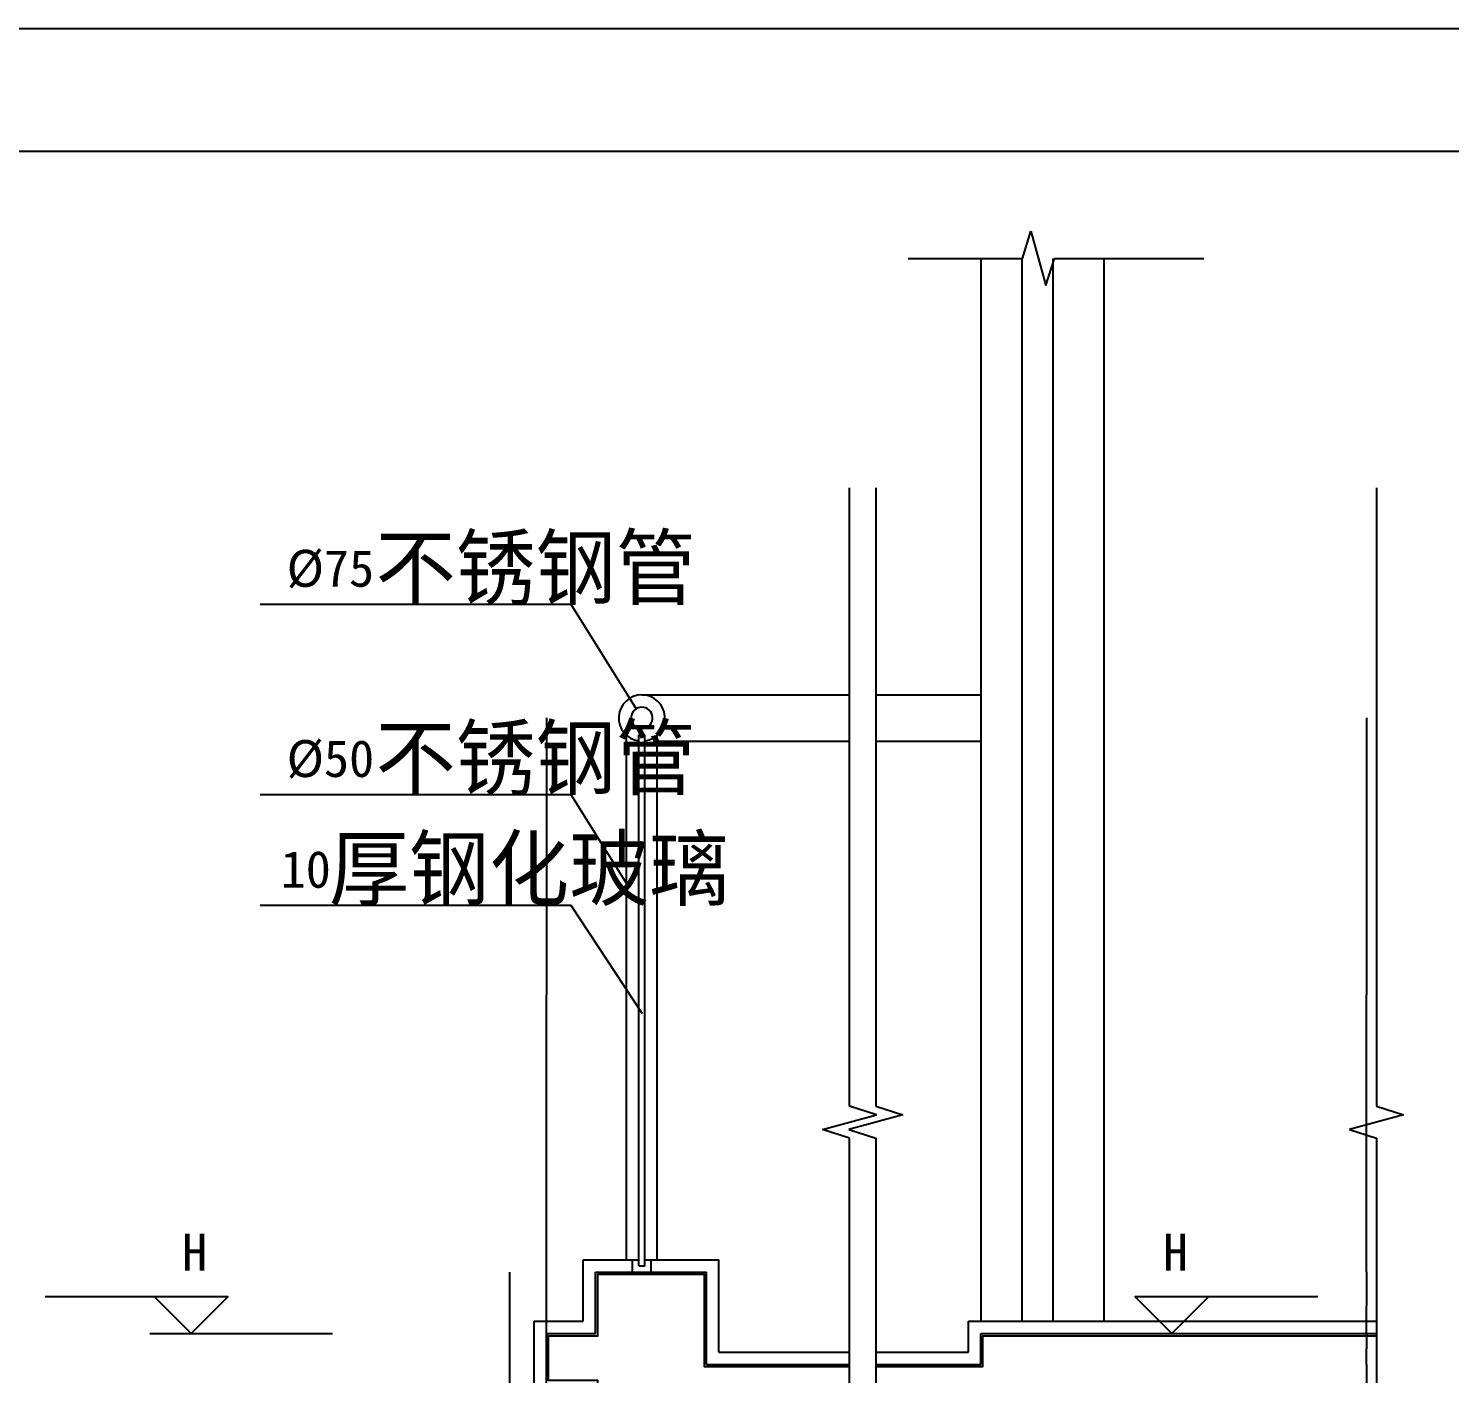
# Model space of a CAD drawing. Header units: metres. Extents: x 2560 to 14440, y -4690 to 3710.
# Drawn here: x 7744 to 10052, y 1525 to 3710 of the extents above; entities that cross this region are included whole.
import ezdxf

# ---------------------------------------------------------------- set-up
doc = ezdxf.new("R2010")
doc.units = ezdxf.units.M
for name, color, linetype in [('E_WALL', 7, 'Continuous'), ('LM', 141, 'Continuous'), ('OTHER', 7, 'Continuous'), ('PUB_DIM', 3, 'Continuous'), ('PUB_TEXT', 7, 'Continuous'), ('PUB_TITLE', 4, 'Continuous'), ('PUB_WALL', 7, 'Continuous'), ('S_WALL', 7, 'Continuous')]:
    doc.layers.add(name, color=color, linetype=linetype)
doc.dimstyles.get("Standard").update_dxf_attribs({"dimtxt": 2.5, "dimasz": 2.5, "dimexe": 1.25, "dimexo": 0.625, "dimtad": 1, "dimcen": 2.5, "dimazin": 3, "dimtfac": 1, "dimtmove": 0, "dimatfit": 3})

# ---------------------------------------------------------------- blocks, each defined once
blk = doc.blocks.new('*D20')
for p, q in [((8585.11, 2590), (8585.11, 2140)), ((8584.86, 2140), (8584.61, 2140)), ((8585.11, 1690), (8585.11, 2140)), ((8585.11, 2140), (8585.11, 2140)), ((8585.36, 2140), (8585.61, 2140))]:
    blk.add_line(p, q)
at = {"layer": 'Defpoints'}
for p in [(8585.11, 2590), (8585.11, 2140), (8585.11, 1690)]:
    blk.add_point(p, dxfattribs=at)
at = {"layer": 'PUB_DIM', "insert": (8585.11, 2141.125), "char_height": 1, "attachment_point": 5}
blk.add_mtext('0', dxfattribs=at)
blk = doc.blocks.new('*D21')
for p, q in [((8525.11, 1690), (8525.11, 1440)), ((8524.86, 1440), (8524.61, 1440)), ((8525.11, 1190), (8525.11, 1440)), ((8525.11, 1440), (8525.11, 1440)), ((8525.36, 1440), (8525.61, 1440))]:
    blk.add_line(p, q)
at = {"layer": 'Defpoints'}
for p in [(8525.11, 1690), (8525.11, 1440), (8525.11, 1190)]:
    blk.add_point(p, dxfattribs=at)
at = {"layer": 'PUB_DIM', "insert": (8525.11, 1441.125), "char_height": 1, "attachment_point": 5}
blk.add_mtext('0', dxfattribs=at)
blk = doc.blocks.new('*D23')
for p, q in [((8585.11, 1590), (8585.11, 1550)), ((8584.86, 1550), (8584.61, 1550)), ((8585.11, 1510), (8585.11, 1550)), ((8585.11, 1550), (8585.11, 1550)), ((8585.36, 1550), (8585.61, 1550))]:
    blk.add_line(p, q)
at = {"layer": 'Defpoints'}
for p in [(8585.11, 1590), (8585.11, 1550), (8585.11, 1510)]:
    blk.add_point(p, dxfattribs=at)
at = {"layer": 'PUB_DIM', "insert": (8585.11, 1551.125), "char_height": 1, "attachment_point": 5}
blk.add_mtext('0', dxfattribs=at)
blk = doc.blocks.new('*D24')
for p, q in [((8584.86, 1750.83), (8584.61, 1750.83)), ((8585.11, 1690), (8585.11, 1750.83)), ((8585.11, 1590), (8585.11, 1750.83)), ((8585.11, 1750.83), (8585.11, 1750.83)), ((8585.36, 1750.83), (8585.61, 1750.83))]:
    blk.add_line(p, q)
at = {"layer": 'Defpoints'}
for p in [(8585.11, 1750.83), (8585.11, 1690), (8585.11, 1590)]:
    blk.add_point(p, dxfattribs=at)
at = {"layer": 'PUB_DIM', "insert": (8585.11, 1751.955), "char_height": 1, "attachment_point": 5}
blk.add_mtext('0', dxfattribs=at)
blk = doc.blocks.new('*D25')
for p, q in [((9917.19, 1540.01), (9917.19, 1265.01)), ((9916.94, 1265.01), (9916.69, 1265.01)), ((9917.19, 990.01), (9917.19, 1265.01)), ((9917.19, 1265.01), (9917.19, 1265.01)), ((9917.44, 1265.01), (9917.69, 1265.01))]:
    blk.add_line(p, q)
at = {"layer": 'Defpoints'}
for p in [(9917.19, 1540.01), (9917.19, 1265.01), (9917.19, 990.01)]:
    blk.add_point(p, dxfattribs=at)
at = {"layer": 'PUB_DIM', "insert": (9917.19, 1266.135), "char_height": 1, "attachment_point": 5}
blk.add_mtext('0', dxfattribs=at)
blk = doc.blocks.new('*D26')
for p, q in [((9917.19, 2590), (9917.19, 2140)), ((9916.94, 2140), (9916.69, 2140)), ((9917.19, 1690.01), (9917.19, 2140)), ((9917.19, 2140), (9917.19, 2140)), ((9917.44, 2140), (9917.69, 2140))]:
    blk.add_line(p, q)
at = {"layer": 'Defpoints'}
for p in [(9917.19, 2590), (9917.19, 2140), (9917.19, 1690.01)]:
    blk.add_point(p, dxfattribs=at)
at = {"layer": 'PUB_DIM', "insert": (9917.19, 2141.125), "char_height": 1, "attachment_point": 5}
blk.add_mtext('0', dxfattribs=at)
blk = doc.blocks.new('*D27')
for p, q in [((9917.19, 1690.01), (9917.19, 1635.01)), ((9916.94, 1635.01), (9916.69, 1635.01)), ((9917.19, 1590.01), (9917.19, 1635.01)), ((9917.19, 1635.01), (9917.19, 1635.01)), ((9917.44, 1635.01), (9917.69, 1635.01))]:
    blk.add_line(p, q)
at = {"layer": 'Defpoints'}
for p in [(9917.19, 1690.01), (9917.19, 1635.01), (9917.19, 1590.01)]:
    blk.add_point(p, dxfattribs=at)
at = {"layer": 'PUB_DIM', "insert": (9917.19, 1636.135), "char_height": 1, "attachment_point": 5}
blk.add_mtext('0', dxfattribs=at)
blk = doc.blocks.new('*D28')
for p, q in [((9917.19, 1590.01), (9917.19, 1565.01)), ((9916.94, 1565.01), (9916.69, 1565.01)), ((9917.19, 1540.01), (9917.19, 1565.01)), ((9917.19, 1565.01), (9917.19, 1565.01)), ((9917.44, 1565.01), (9917.69, 1565.01))]:
    blk.add_line(p, q)
at = {"layer": 'Defpoints'}
for p in [(9917.19, 1590.01), (9917.19, 1565.01), (9917.19, 1540.01)]:
    blk.add_point(p, dxfattribs=at)
at = {"layer": 'PUB_DIM', "insert": (9917.19, 1566.135), "char_height": 1, "attachment_point": 5}
blk.add_mtext('0', dxfattribs=at)

msp = doc.modelspace()

# ---------------------------------------------------------------- linework, layer by layer
at = {"layer": 'E_WALL'}
for radius in [37.5, 17.5]:
    msp.add_arc((8740.11, 2590), radius, 277.66, 262.34, dxfattribs=at)
at = {"layer": 'LM'}
for p, q in [((9290.42, 3336.5), (9290.42, 1610)), ((9357.39, 3336.5), (9357.39, 1610)), ((9407.85, 3336.5), (9407.85, 1610)), ((9490.42, 3336.5), (9490.42, 1610)), ((8740.11, 2627.5), (9077.3, 2627.5)), ((9120.09, 2627.5), (9290.42, 2627.5)), ((8715.11, 1710), (8715.11, 2562.05)), ((8735.11, 1700), (8735.11, 2562.42)), ((8735.11, 2562.42), (8745.11, 2562.42)), ((8745.11, 1700), (8745.11, 2562.42)), ((8765.11, 1710), (8765.11, 2562.05)), ((8765.11, 2552.5), (9077.3, 2552.5)), ((9120.09, 2552.5), (9290.42, 2552.5)), ((8645.11, 1610), (8645.11, 1710)), ((8645.11, 1710), (8725.11, 1710)), ((8725.11, 1710), (8735.11, 1710)), ((8725.11, 1690), (8725.11, 1710)), ((8745.11, 1710), (8755.11, 1710)), ((8755.11, 1710), (8865.11, 1710)), ((8755.11, 1690), (8755.11, 1710)), ((8865.11, 1560), (8865.11, 1710)), ((8735.11, 1700), (8745.11, 1700)), ((8565.11, 1490), (8565.11, 1610)), ((8565.11, 1610), (8645.11, 1610)), ((9270.42, 1610), (9933.13, 1610)), ((9270.42, 1560), (9270.42, 1610)), ((8865.11, 1560), (9077.3, 1560)), ((9120.09, 1560), (9270.42, 1560))]:
    msp.add_line(p, q, dxfattribs=at)
for points in [[(8120.13, 2774.64), (8624.85, 2774.64), (8730.84, 2604.85)], [(8120.13, 2465.65), (8624.85, 2465.65), (8715.11, 2321.06)], [(8120.13, 2285.71), (8624.85, 2285.71), (8740.52, 2109.88)]]:
    msp.add_lwpolyline(points, dxfattribs=at)
at = {"layer": 'OTHER'}
for p, q in [((9358.12, 3336.5), (9372.12, 3380.5)), ((9372.12, 3380.5), (9396.12, 3292.5)), ((9172.56, 3336.5), (9358.12, 3336.5)), ((9396.12, 3292.5), (9410.12, 3336.5)), ((9410.12, 3336.5), (9652.89, 3336.5)), ((9077.3, 1959.41), (9077.3, 2963.75)), ((9120.09, 2963.75), (9120.09, 1959.41)), ((9933.13, 2963.75), (9933.13, 1959.41)), ((9033.3, 1921.41), (9121.3, 1945.41)), ((9164.09, 1945.41), (9076.09, 1921.41)), ((9121.3, 1945.41), (9077.3, 1959.41)), ((9120.09, 1959.41), (9164.09, 1945.41)), ((9977.13, 1945.41), (9889.13, 1921.41)), ((9933.13, 1959.41), (9977.13, 1945.41)), ((9077.3, 1907.41), (9033.3, 1921.41)), ((9076.09, 1921.41), (9120.09, 1907.41)), ((9889.13, 1921.41), (9933.13, 1907.41)), ((9077.3, 903.08), (9077.3, 1907.41)), ((9120.09, 1907.41), (9120.09, 903.08)), ((9933.13, 1907.41), (9933.13, 903.08))]:
    msp.add_line(p, q, dxfattribs=at)
at = {"layer": 'PUB_DIM'}
for p, q in [((7771.05, 1650), (8068.19, 1650)), ((7948.19, 1650), (8068.19, 1650)), ((8008.19, 1590), (7948.19, 1650)), ((8068.19, 1650), (8008.19, 1590)), ((9540.97, 1650), (9838.11, 1650)), ((9540.97, 1650), (9660.97, 1650)), ((9600.97, 1590), (9540.97, 1650)), ((9660.97, 1650), (9600.97, 1590)), ((7940.9, 1590), (8238.04, 1590))]:
    msp.add_line(p, q, dxfattribs=at)
at = {"layer": 'PUB_TITLE'}
for points in [[(2560, -4690), (2560, 3710), (14440, 3710), (14440, -4690)], [(3060, -4490), (14240, -4490), (14240, 3510), (3060, 3510)]]:
    msp.add_lwpolyline(points, close=True, dxfattribs=at)
at = {"layer": 'PUB_WALL'}
for points in [[(9077.3, 1463.5), (8841.61, 1463.5), (8841.61, 1193.5), (8588.61, 1193.5), (8588.61, 1266.5), (8668.61, 1266.5), (8668.61, 1513.5), (8588.61, 1513.5), (8588.61, 1586.5), (8668.61, 1586.5), (8668.61, 1686.5), (8841.61, 1686.5), (8841.61, 1536.5), (9077.3, 1536.5)], [(9120.09, 1536.5), (9293.92, 1536.5), (9293.92, 1586.5), (9933.13, 1586.5)]]:
    msp.add_lwpolyline(points, dxfattribs=at)
at = {"layer": 'S_WALL'}
for p, q in [((8665.11, 1690), (8845.11, 1690)), ((8665.11, 1590), (8665.11, 1690)), ((8845.11, 1540), (8845.11, 1690)), ((8585.11, 1590), (8665.11, 1590)), ((8585.11, 1510), (8585.11, 1590)), ((9290.42, 1590), (9933.13, 1590)), ((9290.42, 1540), (9290.42, 1590)), ((8845.11, 1540), (9077.3, 1540)), ((9120.09, 1540), (9290.42, 1540))]:
    msp.add_line(p, q, dxfattribs=at)

# ---------------------------------------------------------------- texts
at = {"layer": 'PUB_DIM'}
for s, p in [('%%c75', (8163.29, 2803.07)), ('%%c50', (8163.29, 2494.07)), ('10', (8153.52, 2314.13)), ('H', (7993.6, 1692)), ('H', (9586.38, 1692))]:
    msp.add_text(s, height=60, dxfattribs=at).set_placement(p)
at = {"layer": 'PUB_TEXT'}
for s, p in [('不锈钢管', (8307.78, 2784.34)), ('不锈钢管', (8307.78, 2475.35)), ('厚钢化玻璃', (8232.08, 2295.41))]:
    msp.add_text(s, height=100, dxfattribs=at).set_placement(p)

# ---------------------------------------------------------------- dimensions: what is measured, and where the dimension line sits
at = {"layer": 'PUB_DIM'}
for base, p1, p2, picture, middle in [((8585.11, 2140), (8585.11, 2590), (8585.11, 1690), '*D20', (8585.11, 2141.125)), ((9917.19, 2140), (9917.19, 1690.01), (9917.19, 2590), '*D26', (9917.19, 2141.125)), ((8585.11, 1750.83), (8585.11, 1690), (8585.11, 1590), '*D24', (8585.11, 1751.955)), ((8525.11, 1440), (8525.11, 1690), (8525.11, 1190), '*D21', (8525.11, 1441.125)), ((9917.19, 1635.01), (9917.19, 1590.01), (9917.19, 1690.01), '*D27', (9917.19, 1636.135)), ((8585.11, 1550), (8585.11, 1590), (8585.11, 1510), '*D23', (8585.11, 1551.125)), ((9917.19, 1565.01), (9917.19, 1540.01), (9917.19, 1590.01), '*D28', (9917.19, 1566.135)), ((9917.19, 1265.01), (9917.19, 990.01), (9917.19, 1540.01), '*D25', (9917.19, 1266.135))]:
    dim = msp.add_linear_dim(base=base, p1=p1, p2=p2, dimstyle='Standard', dxfattribs=at)
    dim.commit()
    dim.dimension.update_dxf_attribs({"geometry": picture, "text_midpoint": middle})

doc.saveas('drawing.dxf')
